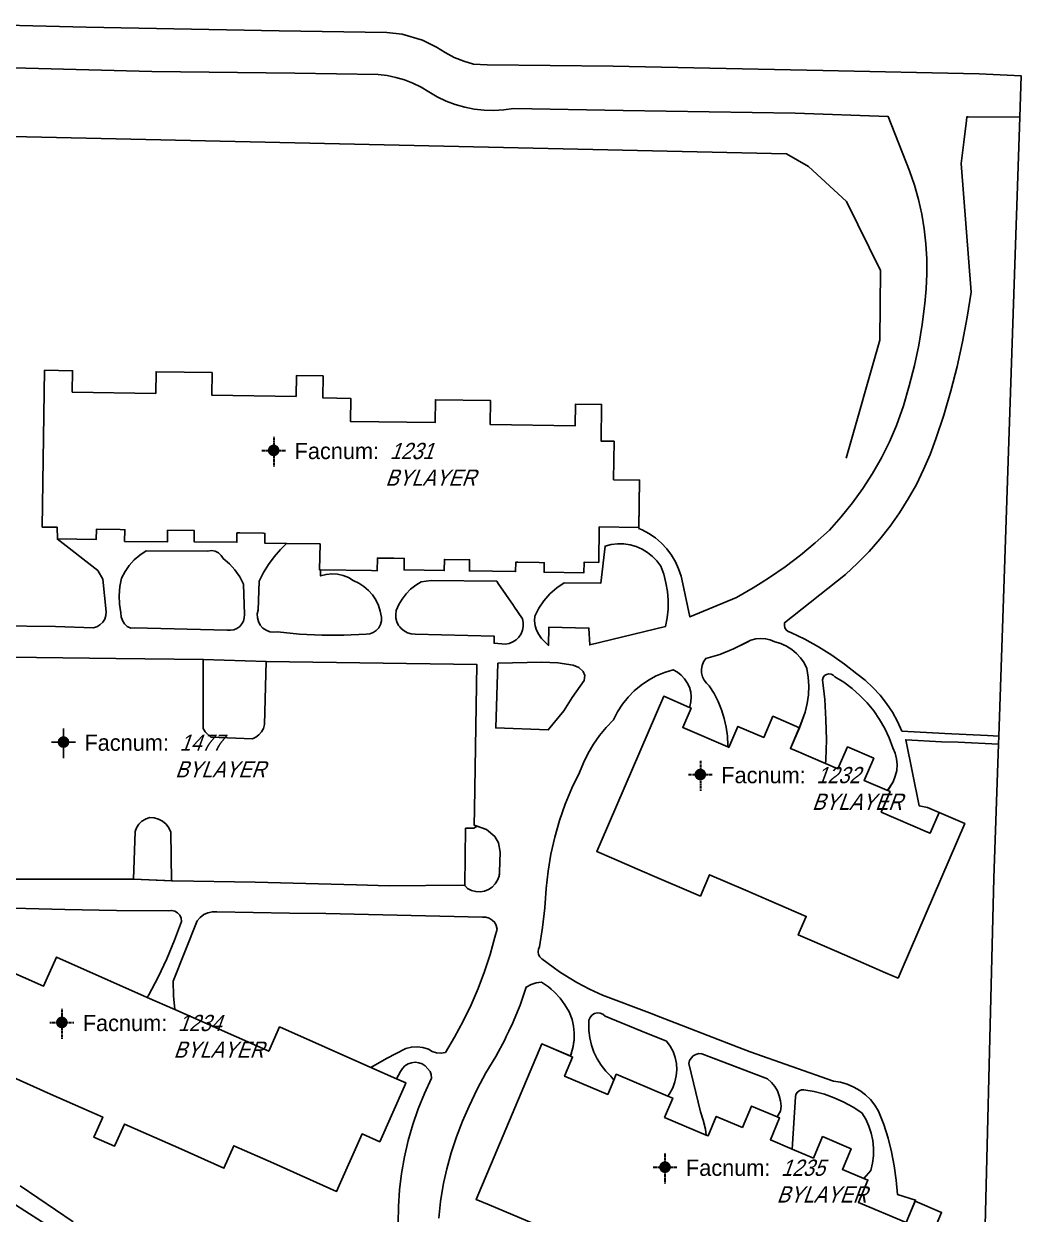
# Model space of a CAD drawing. Header units: inches. Extents: x 1273557 to 1282364, y 239587 to 246310.
# Drawn here: x 1281168.8 to 1281426.6, y 244241.9 to 244549.7 of the extents above; entities that cross this region are included whole.
import ezdxf
from ezdxf.enums import TextEntityAlignment as Align

# ---------------------------------------------------------------- set-up
doc = ezdxf.new("R2010")
doc.units = ezdxf.units.IN
doc.header["$MEASUREMENT"] = 0
doc.linetypes.add('DASHED2', pattern=[0.375, 0.25, -0.125])
doc.layers.add('BLDG-DATA', color=159, linetype='DASHED2', lineweight=30)
for name, color, linetype in [('BLDG-UW', 231, 'Continuous'), ('GRASS', 3, 'Continuous'), ('MISC-FENCE', 140, 'Continuous'), ('PATH', 253, 'Continuous'), ('PATH-ISLAND', 252, 'Continuous'), ('PRKG-DATA', 255, 'Continuous'), ('PRKG-UW', 6, 'Continuous')]:
    doc.layers.add(name, color=color, linetype=linetype)
doc.styles.add('SS_LITE', font='FRABK.TTF', dxfattribs={"height": 16})

# ---------------------------------------------------------------- blocks, each defined once
blk = doc.blocks.new('*U1')
for p, q in [((0, 3.55), (0, -4.2)), ((-3.08, 0), (3.08, 0))]:
    blk.add_line(p, q)
at = {"const_width": 1.5}
blk.add_lwpolyline([(-0.75, 0, 1), (0.75, 0, 1)], format="xyb", close=True, dxfattribs=at)
at = {"layer": 'BLDG-DATA', "color": 1, "style": 'SS_LITE'}
blk.add_text('Facnum:', height=4.2, dxfattribs=at).set_placement((27.26, -2.25), align=Align.RIGHT)
at = {"layer": 'BLDG-DATA', "color": 7, "style": 'SS_LITE', "oblique": 20, "width": 0.9, "flags": 8}
for tag, p in [('FACNUM', (29.98, -2.25)), ('OBJECT', (28.84, -9.16))]:
    blk.add_attdef(tag, p, '', height=4.2, dxfattribs=at)
blk = doc.blocks.new('*U8')
for p, q in [((0, 3.55), (0, -4.2)), ((-3.08, 0), (3.08, 0))]:
    blk.add_line(p, q)
at = {"const_width": 1.5}
blk.add_lwpolyline([(-0.75, 0, 1), (0.75, 0, 1)], format="xyb", close=True, dxfattribs=at)
at = {"layer": 'PRKG-DATA', "color": 1, "style": 'SS_LITE'}
blk.add_text('Facnum:', height=4.2, dxfattribs=at).set_placement((27.26, -2.25), align=Align.RIGHT)
at = {"layer": 'PRKG-DATA', "color": 7, "style": 'SS_LITE', "oblique": 20, "width": 0.9, "flags": 8}
for tag, p in [('FACNUM', (29.98, -2.25)), ('OBJECT', (28.84, -9.16))]:
    blk.add_attdef(tag, p, '', height=4.2, dxfattribs=at)

msp = doc.modelspace()

# ---------------------------------------------------------------- linework, layer by layer
at = {"layer": 'BLDG-UW'}
for points in [[(1281173.55, 244419.59), (1281174.15, 244460.11), (1281181.39, 244460), (1281181.31, 244454.46), (1281202.88, 244454.14), (1281202.96, 244459.72), (1281217.46, 244459.5), (1281217.38, 244453.69), (1281239.16, 244453.37), (1281239.24, 244458.75), (1281239.24, 244458.76), (1281246.16, 244458.65), (1281246.08, 244452.96), (1281253.31, 244452.85), (1281253.22, 244446.9), (1281275.1, 244446.58), (1281275.18, 244452.48), (1281289.45, 244452.27), (1281289.36, 244446.08), (1281311.33, 244445.76), (1281311.42, 244451.37), (1281311.42, 244451.38), (1281318.13, 244451.28), (1281317.99, 244441.83), (1281321.37, 244441.78), (1281321.23, 244431.83), (1281327.97, 244431.73), (1281327.79, 244419.48), (1281317.54, 244419.63), (1281317.4, 244410.44), (1281313.63, 244410.5), (1281313.59, 244407.75), (1281303.29, 244407.9), (1281303.33, 244410.37), (1281302, 244410.39), (1281296.5, 244410.47), (1281295.95, 244410.48), (1281295.91, 244408.07), (1281283.98, 244408.25), (1281284.02, 244411.11), (1281277.5, 244411.21), (1281277.46, 244408.34), (1281267.1, 244408.5), (1281267.14, 244411.48), (1281264.46, 244411.52), (1281260.21, 244411.58), (1281260.16, 244408.3), (1281258.62, 244408.32), (1281245.47, 244408.52), (1281245.25, 244408.52), (1281245.35, 244415.22), (1281236.71, 244415.35), (1281231.08, 244415.43), (1281231.12, 244417.95), (1281230.74, 244417.96), (1281224.6, 244418.05), (1281223.89, 244418.06), (1281223.86, 244415.64), (1281212.79, 244415.8), (1281212.84, 244418.66), (1281205.96, 244418.77), (1281205.92, 244415.73), (1281194.85, 244415.89), (1281194.9, 244418.9), (1281193.73, 244418.92), (1281187.61, 244419.01), (1281187.56, 244419.01), (1281187.52, 244416.38), (1281177.5, 244416.53), (1281177.43, 244419.53), (1281176.57, 244419.54)], [(1281318, 244338.25), (1281334.21, 244375.83), (1281340.9, 244372.95), (1281341.28, 244372.78), (1281339.12, 244367.77), (1281350.75, 244362.75), (1281351.02, 244362.63), (1281353.36, 244368.06), (1281360.05, 244365.18), (1281362.42, 244370.67), (1281369.28, 244367.71), (1281366.97, 244362.36), (1281368.4, 244361.74), (1281376.06, 244358.44), (1281379.25, 244357.07), (1281381.7, 244362.76), (1281388.49, 244359.83), (1281386.01, 244354.09), (1281391.87, 244351.57), (1281392.72, 244351.2), (1281390.42, 244345.87), (1281402.41, 244340.7), (1281403.06, 244340.42), (1281405.38, 244345.81), (1281412.02, 244342.95), (1281395.81, 244305.36), (1281394.79, 244302.98), (1281391.57, 244304.37), (1281380.95, 244308.95), (1281372.54, 244312.58), (1281368.97, 244314.12), (1281370.1, 244316.73), (1281371.05, 244318.93), (1281361.26, 244323.15), (1281355.31, 244325.72), (1281346.05, 244329.71), (1281344.81, 244326.82), (1281343.67, 244324.16), (1281340.12, 244325.69), (1281333.03, 244328.75), (1281327.42, 244331.17), (1281321.32, 244333.8), (1281316.9, 244335.7)]]:
    msp.add_lwpolyline(points, close=True, dxfattribs=at)
for points in [[(1281153.51, 244309.87), (1281173.85, 244300.85), (1281174.57, 244302.46), (1281177.2, 244308.39), (1281200.68, 244297.98), (1281207.81, 244294.82), (1281232.09, 244284.05), (1281234.89, 244290.35), (1281258.48, 244279.88), (1281265.11, 244276.94), (1281267.54, 244275.86), (1281267.19, 244275.06), (1281260.8, 244260.66), (1281256.23, 244262.69), (1281249.64, 244247.83), (1281233.32, 244255.08), (1281223.09, 244259.61), (1281220.52, 244253.82), (1281208.74, 244259.05), (1281194.78, 244265.24), (1281192.32, 244259.69), (1281192.22, 244259.48), (1281186.88, 244261.84), (1281186.95, 244262), (1281189.17, 244267.03), (1281175.71, 244273), (1281165.18, 244277.67)], [(1281308.46, 244236.13), (1281289.07, 244244.33), (1281285.69, 244245.76), (1281302.69, 244285.94), (1281310.04, 244282.83), (1281310.66, 244282.57), (1281308.56, 244277.61), (1281319.74, 244272.88), (1281321.3, 244276.56), (1281321.95, 244278.1), (1281335.3, 244272.46), (1281336.55, 244271.93), (1281334.43, 244266.93), (1281345.2, 244262.37), (1281345.66, 244262.17), (1281347.79, 244267.2), (1281354.53, 244264.35), (1281356.88, 244269.88), (1281363.51, 244267.07), (1281364.16, 244266.8), (1281361.78, 244261.16), (1281367.4, 244258.78), (1281372.91, 244256.45), (1281375.26, 244261.99), (1281382.65, 244258.87), (1281380.39, 244253.51), (1281385.97, 244251.15), (1281386.98, 244250.73), (1281384.54, 244244.98), (1281396.85, 244239.77), (1281399.17, 244245.26), (1281406.03, 244242.36), (1281389.97, 244204.39)]]:
    msp.add_lwpolyline(points, dxfattribs=at)
at = {"layer": 'GRASS'}
for points in [[(1281147.07, 244394.25), (1281176.94, 244393.88), (1281186.68, 244393.55), (1281187.62, 244393.8), (1281188.47, 244394.28), (1281189.18, 244394.95), (1281189.7, 244395.77), (1281190, 244396.7), (1281190.07, 244397.67), (1281189.25, 244406.13), (1281187.93, 244408.32), (1281177.42, 244416.53), (1281177.5, 244416.53), (1281177.43, 244419.53), (1281176.57, 244419.54), (1281173.55, 244419.59), (1281174.15, 244460.11), (1281181.39, 244460), (1281181.31, 244454.46), (1281202.88, 244454.14), (1281202.96, 244459.72), (1281217.46, 244459.5), (1281217.38, 244453.69), (1281239.16, 244453.37), (1281239.24, 244458.75), (1281239.24, 244458.76), (1281246.16, 244458.65), (1281246.08, 244452.96), (1281253.31, 244452.85), (1281253.22, 244446.9), (1281275.1, 244446.58), (1281275.18, 244452.48), (1281289.45, 244452.27), (1281289.36, 244446.08), (1281311.33, 244445.76), (1281311.42, 244451.37), (1281311.42, 244451.38), (1281318.13, 244451.28), (1281317.99, 244441.83), (1281321.37, 244441.78), (1281321.23, 244431.83), (1281327.97, 244431.73), (1281327.79, 244419.21), (1281328.62, 244418.87), (1281330.39, 244417.91), (1281332.06, 244416.76), (1281333.59, 244415.45), (1281334.97, 244413.97), (1281336.18, 244412.35), (1281337.21, 244410.62), (1281338.05, 244408.78), (1281338.68, 244406.86), (1281339.1, 244404.88), (1281340.97, 244396.34), (1281353.04, 244401.38), (1281357.33, 244403.86), (1281359.43, 244405.19), (1281361.52, 244406.52), (1281365.59, 244409.34), (1281369.54, 244412.34), (1281373.36, 244415.49), (1281377.04, 244418.8), (1281380.1, 244422.24), (1281382.98, 244425.84), (1281385.67, 244429.58), (1281388.17, 244433.46), (1281390.46, 244437.47), (1281392.54, 244441.59), (1281394.4, 244445.82), (1281396.15, 244450.92), (1281397.69, 244456.1), (1281399.01, 244461.34), (1281400.12, 244466.64), (1281401, 244471.98), (1281401.67, 244477.35), (1281402.07, 244481.2), (1281402.26, 244485.07), (1281402.23, 244488.95), (1281402, 244492.82), (1281401.56, 244496.67), (1281400.92, 244500.49), (1281400.06, 244504.27), (1281399.01, 244508), (1281397.75, 244511.66), (1281392.25, 244525.7), (1281368.22, 244526.63), (1281323.68, 244527.24), (1281295.34, 244527.81), (1281292.83, 244527.44), (1281290.3, 244527.29), (1281287.77, 244527.35), (1281285.24, 244527.63), (1281282.75, 244528.12), (1281280.31, 244528.81), (1281277.94, 244529.71), (1281275.65, 244530.81), (1281273.46, 244532.09), (1281271.47, 244533.3), (1281269.38, 244534.33), (1281267.21, 244535.17), (1281264.98, 244535.83), (1281262.7, 244536.29), (1281260.39, 244536.55), (1281238.8, 244536.92), (1281201.85, 244537.4), (1281152.9, 244538.67)], [(1281416.66, 244214.85), (1281419.58, 244328.78), (1281420.75, 244363.42), (1281410.3, 244364), (1281405.99, 244364.02), (1281396.77, 244364.58), (1281400.25, 244347.5), (1281402.39, 244347.05), (1281405.38, 244345.81), (1281412.02, 244342.95), (1281395.81, 244305.36), (1281394.79, 244302.98), (1281391.57, 244304.37), (1281380.95, 244308.95), (1281372.54, 244312.58), (1281368.97, 244314.12), (1281370.1, 244316.73), (1281371.05, 244318.93), (1281361.26, 244323.15), (1281355.31, 244325.72), (1281346.05, 244329.71), (1281344.81, 244326.82), (1281343.67, 244324.16), (1281340.12, 244325.69), (1281333.03, 244328.75), (1281327.42, 244331.17), (1281321.32, 244333.8), (1281316.9, 244335.7), (1281318, 244338.25), (1281334.21, 244375.83), (1281340.9, 244372.95), (1281340.98, 244373.16), (1281341.24, 244374.4), (1281341.31, 244375.67), (1281341.17, 244376.93), (1281340.83, 244378.15), (1281340.3, 244379.31), (1281339.59, 244380.36), (1281338.73, 244381.29), (1281337.72, 244382.06), (1281336.61, 244382.67), (1281334.41, 244381.99), (1281332.28, 244381.1), (1281330.26, 244380), (1281328.36, 244378.7), (1281326.59, 244377.22), (1281324.98, 244375.57), (1281323.54, 244373.76), (1281322.29, 244371.82), (1281321.24, 244369.77), (1281319.35, 244367.79), (1281317.62, 244365.67), (1281316.05, 244363.43), (1281314.66, 244361.09), (1281313.45, 244358.65), (1281312.43, 244356.14), (1281310.47, 244352.11), (1281308.75, 244347.97), (1281307.26, 244343.74), (1281306.03, 244339.43), (1281305.04, 244335.05), (1281304.31, 244330.63), (1281303.83, 244326.17), (1281303.45, 244321.1), (1281302.86, 244316.06), (1281302.05, 244311.04), (1281301.8, 244310.42), (1281301.73, 244309.73), (1281301.87, 244309.05), (1281302.21, 244308.45), (1281302.71, 244307.98), (1281305.62, 244305.76), (1281307.29, 244304.62), (1281308.64, 244303.7), (1281311.78, 244301.82), (1281315.02, 244300.11), (1281318.34, 244298.58), (1281331.24, 244293.69), (1281331.85, 244293.46), (1281353.59, 244285.05), (1281356.59, 244283.89), (1281378.11, 244276.33), (1281379.9, 244276.03), (1281381.64, 244275.52), (1281383.31, 244274.8), (1281384.88, 244273.89), (1281386.33, 244272.8), (1281387.63, 244271.54), (1281388.78, 244270.13), (1281389.75, 244268.6), (1281391.06, 244265.14), (1281392.18, 244261.62), (1281393.1, 244258.03), (1281393.8, 244254.4), (1281394.31, 244250.73), (1281394.6, 244247.04), (1281399.3, 244245.56), (1281399.17, 244245.26), (1281406.03, 244242.36), (1281389.97, 244204.39)], [(1281153.51, 244309.87), (1281173.85, 244300.85), (1281174.57, 244302.46), (1281177.2, 244308.39), (1281200.68, 244297.98), (1281201.09, 244298.65), (1281203.54, 244303.24), (1281205.77, 244307.94), (1281207.76, 244312.74), (1281209.51, 244317.64), (1281209.44, 244318.48), (1281209.1, 244319.25), (1281208.54, 244319.88), (1281207.81, 244320.3), (1281206.99, 244320.46), (1281206.15, 244320.36), (1281192.77, 244320.48), (1281179.38, 244320.71), (1281165.98, 244321.05)], [(1281308.46, 244236.13), (1281289.07, 244244.33), (1281285.69, 244245.76), (1281302.69, 244285.94), (1281310.13, 244282.79), (1281310.34, 244283.6), (1281310.78, 244285.3), (1281311.02, 244287.04), (1281311.02, 244287.18), (1281311.06, 244288.8), (1281310.9, 244290.55), (1281310.54, 244292.27), (1281309.72, 244294.22), (1281308.67, 244296.07), (1281307.43, 244297.79), (1281305.99, 244299.35), (1281305.09, 244300.12), (1281304.38, 244300.73), (1281302.63, 244301.91), (1281301.25, 244301.72), (1281299.92, 244301.29), (1281298.67, 244300.65), (1281297.07, 244295.99), (1281295.56, 244292.27), (1281295.22, 244291.43), (1281294.17, 244289.21), (1281293.51, 244287.84), (1281293.11, 244286.99), (1281290.76, 244282.66), (1281288.18, 244278.47), (1281285.96, 244274.23), (1281283.95, 244269.9), (1281282.18, 244265.95), (1281280.63, 244261.93), (1281279.28, 244257.83), (1281278.14, 244253.66), (1281277.4, 244250.28), (1281277.22, 244249.44), (1281276.52, 244245.18), (1281276.03, 244240.89)], [(1281265.54, 244239.6), (1281265.62, 244243.91), (1281265.92, 244248.21), (1281266.45, 244252.49), (1281267.19, 244256.74), (1281268.16, 244260.94), (1281269.34, 244265.08), (1281270.73, 244269.16), (1281272.33, 244273.17), (1281274.13, 244277.08), (1281274.11, 244278.03), (1281273.85, 244278.78), (1281272.55, 244280.25), (1281271.76, 244280.77), (1281270.87, 244281.09), (1281269.93, 244281.2), (1281268.99, 244281.09), (1281268.1, 244280.78), (1281267.31, 244280.27), (1281266.66, 244279.59), (1281266.18, 244278.78), (1281265.11, 244276.94), (1281267.54, 244275.86), (1281267.19, 244275.06), (1281260.8, 244260.66), (1281256.23, 244262.69), (1281249.64, 244247.83), (1281233.32, 244255.08), (1281223.09, 244259.61), (1281220.52, 244253.82), (1281208.74, 244259.05), (1281194.78, 244265.24), (1281192.32, 244259.69), (1281192.22, 244259.48), (1281186.88, 244261.84), (1281186.95, 244262), (1281189.17, 244267.03), (1281175.71, 244273), (1281165.18, 244277.67)], [(1281189.46, 244229.67), (1281159.83, 244248.7), (1281153.58, 244252.72), (1281147.22, 244256.56), (1281140.75, 244260.22), (1281137.34, 244261.44), (1281133.88, 244262.46), (1281130.35, 244263.27), (1281126.79, 244263.89), (1281126.03, 244264.16), (1281125.22, 244264.22), (1281124.43, 244264.05), (1281123.72, 244263.68), (1281123.13, 244263.13), (1281122.71, 244262.45), (1281122.5, 244261.67), (1281122.7, 244255.09), (1281125.99, 244255.15), (1281126.04, 244247.49), (1281156.6, 244247.03), (1281156.52, 244238.81)], [(1281167.83, 244249.3), (1281181.52, 244239.99)]]:
    msp.add_lwpolyline(points, dxfattribs=at)
for points in [[(1281426.25, 244525.52), (1281412.9, 244525.62), (1281412.53, 244525.62), (1281412.44, 244524.71), (1281411.8, 244519.12), (1281411.09, 244513.55), (1281413.65, 244480.3), (1281412.65, 244473.85), (1281411.45, 244467.45), (1281410.03, 244461.09), (1281408.4, 244454.78), (1281406.57, 244448.54), (1281404.53, 244442.37), (1281403.06, 244438.36), (1281401.39, 244434.43), (1281399.51, 244430.6), (1281397.43, 244426.88), (1281395.17, 244423.27), (1281392.71, 244419.79), (1281390.08, 244416.44), (1281387.28, 244413.25), (1281384.32, 244410.21), (1281381.2, 244407.33), (1281365.46, 244394.82), (1281365.39, 244394.17), (1281365.54, 244393.53), (1281365.89, 244392.98), (1281366.38, 244392.58), (1281367.02, 244392.36), (1281370.65, 244390.57), (1281374.19, 244388.59), (1281377.62, 244386.45), (1281380.94, 244384.13), (1281384.13, 244381.66), (1281386.27, 244379.98), (1281388.28, 244378.14), (1281390.13, 244376.13), (1281391.82, 244373.99), (1281393.33, 244371.72), (1281394.66, 244369.33), (1281395.79, 244366.84), (1281406.91, 244366.21), (1281417.91, 244365.71), (1281420.83, 244365.54)], [(1281224.58, 244406.73), (1281223.37, 244408.49), (1281221.95, 244410.08), (1281220.33, 244411.47), (1281219.82, 244412.27), (1281219.1, 244412.91), (1281218.24, 244413.32), (1281217.29, 244413.48), (1281216.34, 244413.37), (1281200.38, 244413.4), (1281198.78, 244412.35), (1281197.33, 244411.1), (1281196.05, 244409.68), (1281194.95, 244408.1), (1281194.07, 244406.4), (1281193.6, 244404.18), (1281193.42, 244401.92), (1281193.52, 244399.65), (1281193.9, 244397.41), (1281193.97, 244396.41), (1281194.28, 244395.45), (1281194.81, 244394.6), (1281195.54, 244393.9), (1281196.42, 244393.4), (1281197.31, 244393.5), (1281221.35, 244392.95), (1281222.22, 244392.9), (1281223.08, 244393.04), (1281223.88, 244393.37), (1281224.58, 244393.88), (1281225.15, 244394.53), (1281225.55, 244395.29), (1281225.77, 244396.12), (1281225.79, 244396.98), (1281225.55, 244404.83)], [(1281255.35, 244405.11), (1281253.94, 244405.78), (1281252.69, 244406.53), (1281251.33, 244407.08), (1281249.89, 244407.4), (1281248.4, 244407.48), (1281246.93, 244407.33), (1281245.5, 244406.95), (1281245.47, 244408.52), (1281245.25, 244408.52), (1281245.35, 244415.22), (1281236.71, 244415.35), (1281235.1, 244413.78), (1281233.48, 244411.91), (1281232.02, 244409.91), (1281230.73, 244407.8), (1281229.62, 244405.58), (1281229.37, 244398.12), (1281229.14, 244397.13), (1281229.15, 244396.11), (1281229.41, 244395.13), (1281229.89, 244394.23), (1281230.57, 244393.47), (1281231.41, 244392.89), (1281232.36, 244392.53), (1281233.37, 244392.4), (1281234.38, 244392.51), (1281240.09, 244391.92), (1281245.81, 244391.62), (1281251.54, 244391.6), (1281257.27, 244391.87), (1281258.21, 244391.98), (1281259.1, 244392.31), (1281259.89, 244392.85), (1281260.52, 244393.56), (1281260.97, 244394.4), (1281261.21, 244395.33), (1281261.22, 244396.29), (1281260.93, 244397.83), (1281260.44, 244399.32), (1281259.76, 244400.74), (1281258.89, 244402.04), (1281257.85, 244403.22), (1281256.67, 244404.25)], [(1281335.32, 244398.39), (1281335.34, 244400.66), (1281335.16, 244402.93), (1281334.78, 244405.17), (1281334.2, 244407.37), (1281333.43, 244409.51), (1281332.45, 244410.83), (1281331.31, 244412), (1281330.02, 244413.02), (1281328.62, 244413.87), (1281327.11, 244414.52), (1281325.54, 244414.97), (1281323.91, 244415.22), (1281322.27, 244415.25), (1281320.64, 244415.06), (1281319.05, 244414.67), (1281317.97, 244405.09), (1281308.47, 244405.15), (1281306.55, 244403.83), (1281304.8, 244402.28), (1281303.25, 244400.54), (1281301.93, 244398.62), (1281300.84, 244396.55), (1281300.8, 244395.31), (1281300.97, 244394.08), (1281301.34, 244392.9), (1281301.89, 244391.79), (1281302.62, 244390.79), (1281304.44, 244389), (1281304.52, 244393.72), (1281314.87, 244393.46), (1281315.08, 244389.12), (1281334.68, 244393.89), (1281335.1, 244396.12)], [(1281295.44, 244399.12), (1281295.33, 244399.28), (1281291.44, 244404.99), (1281291.02, 244405.61), (1281274.06, 244405.8), (1281271.52, 244405.38), (1281270.09, 244404.52), (1281268.77, 244403.49), (1281267.59, 244402.3), (1281266.57, 244400.97), (1281265.73, 244399.53), (1281265.07, 244398), (1281264.91, 244397.01), (1281264.96, 244396.01), (1281265.22, 244395.04), (1281265.67, 244394.14), (1281265.98, 244393.75), (1281266.29, 244393.36), (1281267.07, 244392.71), (1281267.95, 244392.24), (1281268.92, 244391.96), (1281269.92, 244391.89), (1281290.41, 244391.33), (1281290.35, 244389.56), (1281293.26, 244389.33), (1281294.26, 244389.51), (1281295.2, 244389.88), (1281296.04, 244390.43), (1281296.76, 244391.14), (1281297.33, 244391.98), (1281297.71, 244392.91), (1281297.89, 244393.9), (1281297.88, 244394.91), (1281297.66, 244395.89)], [(1281371.19, 244383.03), (1281370.48, 244384.45), (1281369.58, 244385.76), (1281368.51, 244386.93), (1281367.28, 244387.95), (1281365.93, 244388.79), (1281364.47, 244389.44), (1281362.93, 244389.89), (1281361.76, 244390.41), (1281360.52, 244390.72), (1281359.24, 244390.81), (1281357.97, 244390.68), (1281356.74, 244390.33), (1281355.59, 244389.76), (1281352.2, 244388.07), (1281348.68, 244386.67), (1281345.06, 244385.56), (1281344.51, 244384.74), (1281344.14, 244383.83), (1281343.96, 244382.85), (1281343.99, 244381.86), (1281344.22, 244380.9), (1281344.64, 244380), (1281345.24, 244379.2), (1281345.97, 244378.56), (1281347.21, 244376.58), (1281348.27, 244374.5), (1281349.16, 244372.34), (1281349.85, 244370.11), (1281350.35, 244367.83), (1281350.66, 244365.52), (1281350.76, 244363.18), (1281350.75, 244362.75), (1281351.02, 244362.63), (1281353.36, 244368.06), (1281360.05, 244365.18), (1281362.42, 244370.67), (1281369.28, 244367.71), (1281369.97, 244369.55), (1281370.73, 244371.71), (1281371.28, 244373.93), (1281371.6, 244376.2), (1281371.69, 244378.49), (1281371.55, 244380.77)], [(1281231.46, 244384.85), (1281215.18, 244385.37), (1281215.14, 244367.52), (1281215.64, 244366.62), (1281217.12, 244365.3), (1281227.88, 244364.81), (1281228.78, 244365.26), (1281229.57, 244365.88), (1281230.23, 244366.65), (1281230.73, 244367.54), (1281231.04, 244368.51)], [(1281313.67, 244379.87), (1281313.84, 244381.22), (1281313.4, 244382.26), (1281312.25, 244383.26), (1281310.81, 244383.87), (1281306.83, 244384.47), (1281302.71, 244384.61), (1281291.36, 244384.38), (1281290.8, 244367.67), (1281304.35, 244367.14), (1281308.39, 244372.1), (1281310.55, 244375.48)], [(1281388.48, 244372.05), (1281386.78, 244374.13), (1281384.92, 244376.07), (1281382.9, 244377.85), (1281380.74, 244379.46), (1281378.46, 244380.89), (1281378.03, 244381.32), (1281377.49, 244381.58), (1281376.89, 244381.64), (1281376.31, 244381.5), (1281375.8, 244381.17), (1281375.44, 244380.69), (1281375.26, 244380.11), (1281375.81, 244374.96), (1281376.13, 244369.79), (1281376.24, 244364.61), (1281376.13, 244359.43), (1281376.06, 244358.44), (1281379.25, 244357.07), (1281381.7, 244362.76), (1281388.49, 244359.83), (1281386.01, 244354.09), (1281391.87, 244351.57), (1281392.69, 244352.44), (1281393.49, 244353.74), (1281394.07, 244355.15), (1281394.42, 244356.63), (1281394.53, 244358.15), (1281394.39, 244359.67), (1281394.02, 244361.14), (1281393.41, 244362.54), (1281392.47, 244365.06), (1281391.34, 244367.5), (1281390, 244369.83)], [(1281206.79, 244340.71), (1281206.3, 244341.8), (1281205.58, 244342.76), (1281204.67, 244343.53), (1281203.61, 244344.09), (1281202.46, 244344.41), (1281201.26, 244344.47), (1281200.25, 244344.09), (1281199.33, 244343.52), (1281198.55, 244342.76), (1281197.95, 244341.86), (1281197.54, 244340.86), (1281197.12, 244328.57), (1281207, 244328.12)], [(1281291.88, 244335.56), (1281291.45, 244337.94), (1281290.58, 244339.57), (1281288.37, 244341.41), (1281286, 244342.21), (1281285.14, 244341.72), (1281282.98, 244341.7), (1281282.76, 244326.88), (1281283.5, 244326.12), (1281284.51, 244325.62), (1281285.61, 244325.33), (1281286.74, 244325.28), (1281287.86, 244325.47), (1281288.91, 244325.88), (1281289.85, 244326.5), (1281290.64, 244327.31), (1281291.25, 244328.26), (1281291.63, 244329.31), (1281291.71, 244329.87), (1281291.79, 244330.42)], [(1281287.86, 244304.66), (1281289.31, 244309.08), (1281290.55, 244313.57), (1281291.12, 244315.66), (1281290.92, 244316.54), (1281290.5, 244317.34), (1281289.88, 244317.99), (1281289.12, 244318.47), (1281288.25, 244318.72), (1281287.35, 244318.74), (1281246.84, 244319.67), (1281237.45, 244319.77), (1281218.7, 244320.11), (1281217.52, 244320.11), (1281216.36, 244319.86), (1281215.28, 244319.37), (1281214.33, 244318.66), (1281213.56, 244317.76), (1281207.39, 244302.2), (1281207.51, 244298.36), (1281207.81, 244294.82), (1281232.09, 244284.05), (1281234.89, 244290.35), (1281258.48, 244279.88), (1281262.58, 244282.19), (1281267.5, 244284.76), (1281268.96, 244285.13), (1281270.46, 244285.22), (1281271.96, 244285.03), (1281273.39, 244284.56), (1281274.37, 244283.96), (1281275.47, 244283.62), (1281276.62, 244283.54), (1281277.75, 244283.74), (1281280.15, 244287.73), (1281282.36, 244291.83), (1281284.39, 244296.02), (1281286.22, 244300.3)], [(1281336.62, 244283.96), (1281335.86, 244285.37), (1281334.91, 244286.65), (1281328.25, 244289.37), (1281319.05, 244293.13), (1281318.47, 244293.61), (1281317.77, 244293.9), (1281317.02, 244293.96), (1281316.29, 244293.78), (1281315.65, 244293.39), (1281315.16, 244292.81), (1281314.87, 244292.12), (1281314.81, 244291.37), (1281314.83, 244289.43), (1281315.06, 244287.52), (1281315.49, 244285.63), (1281316.14, 244283.82), (1281316.98, 244282.08), (1281318.01, 244280.45), (1281319.21, 244278.94), (1281320.51, 244277.61), (1281321.3, 244276.56), (1281321.95, 244278.1), (1281335.3, 244272.46), (1281335.74, 244273.24), (1281336.53, 244274.64), (1281337.11, 244276.13), (1281337.46, 244277.7), (1281337.59, 244279.29), (1281337.49, 244280.89), (1281337.17, 244282.46)], [(1281344.04, 244283.43), (1281343.26, 244283.44), (1281342.5, 244283.25), (1281341.82, 244282.86), (1281341.26, 244282.31), (1281340.87, 244281.65), (1281340.67, 244280.88), (1281343.67, 244268.38), (1281344.44, 244266.2), (1281344.98, 244263.95), (1281345.2, 244262.37), (1281345.66, 244262.17), (1281347.79, 244267.2), (1281354.53, 244264.35), (1281356.88, 244269.88), (1281363.51, 244267.07), (1281364.43, 244268.56), (1281364.52, 244269.9), (1281364.4, 244271.25), (1281364.08, 244272.56), (1281363.58, 244273.81), (1281362.89, 244274.97), (1281362.04, 244276.01), (1281361.04, 244276.91)], [(1281385.43, 244268.11), (1281383.16, 244269.62), (1281380.78, 244270.93), (1281378.3, 244272.04), (1281375.74, 244272.93), (1281373.11, 244273.61), (1281370.44, 244274.06), (1281369.8, 244274.04), (1281369.2, 244273.81), (1281368.71, 244273.4), (1281368.38, 244272.88), (1281368.23, 244272.24), (1281367.4, 244258.78), (1281372.91, 244256.45), (1281375.26, 244261.99), (1281382.65, 244258.87), (1281380.39, 244253.51), (1281385.97, 244251.15), (1281386.98, 244250.73), (1281385.97, 244251.15), (1281387.72, 244253.23), (1281388.18, 244255.13), (1281388.43, 244257.06), (1281388.46, 244259.01), (1281388.27, 244260.95), (1281387.86, 244262.85), (1281387.25, 244264.69), (1281386.44, 244266.46)]]:
    msp.add_lwpolyline(points, close=True, dxfattribs=at)
at = {"layer": 'MISC-FENCE'}
for p, q in [((1280914.14, 244526.23), (1281365.97, 244516.09)), ((1281365.97, 244516.09), (1281371.66, 244512.78)), ((1281371.66, 244512.78), (1281381.46, 244503.71)), ((1281381.46, 244503.71), (1281390.21, 244485.93)), ((1281390.21, 244485.93), (1281390.07, 244467.88)), ((1281390.21, 244485.93), (1281390.07, 244467.88)), ((1281390.07, 244467.88), (1281381.35, 244437.41))]:
    msp.add_line(p, q, dxfattribs=at)
at = {"layer": 'PATH'}
for points in [[(1281276.03, 244240.89), (1281276.52, 244245.18), (1281277.22, 244249.44), (1281277.4, 244250.28), (1281278.14, 244253.66), (1281279.28, 244257.83), (1281280.63, 244261.93), (1281282.18, 244265.95), (1281283.95, 244269.9), (1281285.96, 244274.23), (1281288.18, 244278.47), (1281290.76, 244282.66), (1281293.11, 244286.99), (1281293.51, 244287.84), (1281294.17, 244289.21), (1281295.22, 244291.43), (1281295.56, 244292.27), (1281297.07, 244295.99), (1281298.67, 244300.65), (1281299.92, 244301.29), (1281301.26, 244301.72), (1281302.63, 244301.91), (1281304.38, 244300.73), (1281305.09, 244300.12), (1281305.99, 244299.35), (1281307.43, 244297.79), (1281308.67, 244296.07), (1281309.72, 244294.22), (1281310.54, 244292.27), (1281310.9, 244290.55), (1281311.06, 244288.8), (1281311.02, 244287.04), (1281310.9, 244286.17), (1281310.78, 244285.3), (1281310.13, 244282.79), (1281310.66, 244282.57), (1281308.56, 244277.61), (1281319.74, 244272.88), (1281321.3, 244276.56), (1281320.51, 244277.61), (1281319.21, 244278.94), (1281318.01, 244280.45), (1281316.98, 244282.08), (1281316.14, 244283.82), (1281315.49, 244285.63), (1281315.06, 244287.52), (1281314.83, 244289.43), (1281314.81, 244291.37), (1281314.87, 244292.12), (1281315.16, 244292.81), (1281315.65, 244293.39), (1281316.29, 244293.78), (1281317.02, 244293.96), (1281317.77, 244293.9), (1281318.47, 244293.61), (1281319.05, 244293.13), (1281328.25, 244289.37), (1281334.91, 244286.65), (1281335.86, 244285.37), (1281336.62, 244283.96), (1281337.17, 244282.46), (1281337.49, 244280.89), (1281337.59, 244279.29), (1281337.46, 244277.7), (1281337.11, 244276.13), (1281336.53, 244274.64), (1281335.74, 244273.24), (1281335.3, 244272.46), (1281336.55, 244271.93), (1281334.43, 244266.93), (1281345.2, 244262.37), (1281344.98, 244263.95), (1281344.44, 244266.2), (1281343.67, 244268.38), (1281340.67, 244280.88), (1281340.87, 244281.65), (1281341.26, 244282.31), (1281341.82, 244282.86), (1281342.5, 244283.25), (1281343.26, 244283.44), (1281344.04, 244283.43), (1281351.55, 244280.55), (1281361.04, 244276.91), (1281362.04, 244276.01), (1281362.89, 244274.97), (1281363.58, 244273.81), (1281364.08, 244272.56), (1281364.4, 244271.25), (1281364.52, 244269.9), (1281364.43, 244268.56), (1281363.51, 244267.07), (1281364.16, 244266.8), (1281361.78, 244261.16), (1281367.4, 244258.78), (1281368.23, 244272.24), (1281368.38, 244272.88), (1281368.71, 244273.4), (1281369.2, 244273.81), (1281369.8, 244274.04), (1281370.44, 244274.06), (1281373.11, 244273.61), (1281375.74, 244272.93), (1281378.3, 244272.04), (1281380.78, 244270.93), (1281383.16, 244269.62), (1281385.43, 244268.11), (1281386.44, 244266.46), (1281387.25, 244264.69), (1281387.86, 244262.85), (1281388.27, 244260.95), (1281388.46, 244259.01), (1281388.43, 244257.06), (1281388.18, 244255.13), (1281387.72, 244253.23), (1281385.97, 244251.15), (1281386.98, 244250.73), (1281384.54, 244244.98), (1281396.85, 244239.77), (1281399.3, 244245.56), (1281394.6, 244247.04), (1281394.31, 244250.73), (1281393.8, 244254.4), (1281393.1, 244258.03), (1281392.18, 244261.62), (1281391.06, 244265.14), (1281389.75, 244268.6), (1281388.78, 244270.13), (1281387.63, 244271.54), (1281386.33, 244272.8), (1281384.88, 244273.89), (1281383.31, 244274.8), (1281381.64, 244275.52), (1281379.9, 244276.03), (1281378.11, 244276.33), (1281356.59, 244283.89), (1281353.59, 244285.05), (1281331.85, 244293.46), (1281331.24, 244293.69), (1281318.34, 244298.58), (1281315.02, 244300.11), (1281311.78, 244301.82), (1281308.64, 244303.7), (1281307.29, 244304.62), (1281305.62, 244305.76), (1281302.71, 244307.98), (1281302.21, 244308.45), (1281301.87, 244309.05), (1281301.73, 244309.73), (1281301.8, 244310.42), (1281302.05, 244311.04), (1281302.86, 244316.06), (1281303.45, 244321.1), (1281303.83, 244326.17), (1281304.31, 244330.63), (1281305.04, 244335.05), (1281306.03, 244339.43), (1281307.26, 244343.74), (1281308.75, 244347.97), (1281310.47, 244352.11), (1281312.43, 244356.14), (1281313.45, 244358.65), (1281314.66, 244361.09), (1281316.05, 244363.43), (1281317.62, 244365.67), (1281319.35, 244367.79), (1281321.24, 244369.77), (1281322.29, 244371.82), (1281323.54, 244373.76), (1281324.98, 244375.57), (1281326.59, 244377.22), (1281328.36, 244378.7), (1281330.26, 244380), (1281332.28, 244381.1), (1281334.41, 244381.99), (1281336.61, 244382.67), (1281337.72, 244382.06), (1281338.73, 244381.29), (1281339.59, 244380.36), (1281340.3, 244379.31), (1281340.83, 244378.15), (1281341.17, 244376.93), (1281341.31, 244375.67), (1281341.24, 244374.4), (1281340.98, 244373.16), (1281340.93, 244372.94), (1281341.28, 244372.78), (1281339.12, 244367.77), (1281350.75, 244362.75), (1281350.76, 244363.18), (1281350.66, 244365.52), (1281350.35, 244367.83), (1281349.85, 244370.11), (1281349.16, 244372.34), (1281348.27, 244374.5), (1281347.21, 244376.58), (1281345.97, 244378.56), (1281345.24, 244379.2), (1281344.64, 244380), (1281344.22, 244380.9), (1281343.99, 244381.86), (1281343.96, 244382.85), (1281344.14, 244383.83), (1281344.51, 244384.74), (1281345.06, 244385.56), (1281348.68, 244386.67), (1281352.2, 244388.07), (1281356.74, 244390.33), (1281357.97, 244390.68), (1281359.24, 244390.81), (1281360.52, 244390.72), (1281361.76, 244390.41), (1281362.93, 244389.89), (1281364.47, 244389.44), (1281365.2, 244389.12), (1281365.93, 244388.79), (1281367.28, 244387.95), (1281368.51, 244386.93), (1281369.58, 244385.76), (1281370.48, 244384.45), (1281371.19, 244383.03), (1281371.55, 244380.77), (1281371.69, 244378.49), (1281371.6, 244376.2), (1281371.28, 244373.93), (1281370.73, 244371.71), (1281369.51, 244368.24), (1281366.97, 244362.36), (1281368.4, 244361.74), (1281376.06, 244358.44), (1281376.13, 244359.43), (1281376.24, 244364.61), (1281376.13, 244369.79), (1281375.81, 244374.96), (1281375.26, 244380.11), (1281375.44, 244380.69), (1281375.8, 244381.17), (1281376.31, 244381.5), (1281376.89, 244381.64), (1281377.49, 244381.58), (1281378.03, 244381.32), (1281378.46, 244380.89), (1281380.74, 244379.46), (1281382.9, 244377.85), (1281384.92, 244376.07), (1281386.78, 244374.13), (1281388.48, 244372.05), (1281390, 244369.83), (1281391.34, 244367.5), (1281392.47, 244365.06), (1281393.41, 244362.54), (1281394.02, 244361.14), (1281394.39, 244359.67), (1281394.53, 244358.15), (1281394.42, 244356.63), (1281394.07, 244355.15), (1281393.49, 244353.74), (1281392.1, 244351.47), (1281392.72, 244351.2), (1281390.42, 244345.87), (1281402.41, 244340.7), (1281403.06, 244340.42), (1281405.38, 244345.81), (1281402.39, 244347.05), (1281400.25, 244347.5), (1281396.77, 244364.58), (1281405.99, 244364.02), (1281410.3, 244364), (1281420.75, 244363.42), (1281420.83, 244365.54), (1281417.91, 244365.71), (1281406.91, 244366.21), (1281395.79, 244366.84), (1281394.66, 244369.33), (1281393.33, 244371.72), (1281391.82, 244373.99), (1281390.13, 244376.13), (1281388.28, 244378.14), (1281386.27, 244379.98), (1281384.13, 244381.66), (1281380.94, 244384.13), (1281377.62, 244386.45), (1281374.19, 244388.59), (1281370.65, 244390.57), (1281367.02, 244392.36), (1281366.38, 244392.58), (1281365.89, 244392.98), (1281365.54, 244393.53), (1281365.39, 244394.17), (1281365.46, 244394.82), (1281381.2, 244407.33), (1281384.32, 244410.21), (1281387.28, 244413.25), (1281390.08, 244416.44), (1281392.71, 244419.79), (1281395.17, 244423.27), (1281397.43, 244426.88), (1281399.51, 244430.6), (1281401.39, 244434.43), (1281403.06, 244438.36), (1281404.53, 244442.37), (1281406.57, 244448.54), (1281408.4, 244454.78), (1281410.03, 244461.09), (1281411.45, 244467.45), (1281412.65, 244473.85), (1281413.65, 244480.3), (1281411.09, 244513.55), (1281411.8, 244519.12), (1281412.44, 244524.71), (1281412.53, 244525.62), (1281426.25, 244525.52), (1281426.61, 244536.22), (1281415.72, 244536.73), (1281375.31, 244537.58), (1281321.1, 244538.77), (1281288.57, 244539.1), (1281285.05, 244539.24), (1281282.51, 244540.01), (1281280.06, 244541.01), (1281277.71, 244542.24), (1281275.49, 244543.68), (1281271.84, 244545.47), (1281266.6, 244547), (1281262.64, 244547.45), (1281234.82, 244547.87), (1281184.91, 244548.79), (1281150.46, 244549.69)], [(1281158.23, 244386.04), (1281192.57, 244385.64), (1281215.18, 244385.37), (1281231.46, 244384.85), (1281285.9, 244384.01), (1281285.28, 244346.57), (1281285.21, 244342.47), (1281288.37, 244341.41), (1281290.58, 244339.57), (1281291.45, 244337.94), (1281291.88, 244335.56), (1281291.79, 244330.42), (1281291.63, 244329.31), (1281291.25, 244328.26), (1281290.64, 244327.31), (1281289.85, 244326.5), (1281288.91, 244325.88), (1281287.86, 244325.47), (1281286.74, 244325.28), (1281285.61, 244325.33), (1281284.51, 244325.62), (1281283.48, 244326.13), (1281282.76, 244326.88), (1281282.13, 244326.99), (1281263.24, 244326.81), (1281254.81, 244327.05), (1281228.6, 244327.78), (1281207.34, 244328.1), (1281197.12, 244328.57), (1281166.57, 244328.59)]]:
    msp.add_lwpolyline(points, dxfattribs=at)
at = {"layer": 'PATH-ISLAND'}
for points in [[(1281147.07, 244394.25), (1281176.94, 244393.88), (1281186.68, 244393.55), (1281187.62, 244393.8), (1281188.47, 244394.28), (1281189.18, 244394.95), (1281189.7, 244395.77), (1281190, 244396.7), (1281190.07, 244397.67), (1281189.25, 244406.13), (1281187.93, 244408.32), (1281177.42, 244416.53), (1281177.5, 244416.53), (1281187.52, 244416.38), (1281187.56, 244419.01), (1281193.73, 244418.92), (1281194.9, 244418.9), (1281194.85, 244415.89), (1281205.92, 244415.73), (1281205.96, 244418.77), (1281212.84, 244418.66), (1281212.79, 244415.8), (1281223.86, 244415.64), (1281223.89, 244418.06), (1281224.6, 244418.05), (1281230.74, 244417.96), (1281231.12, 244417.95), (1281231.08, 244415.43), (1281236.71, 244415.35), (1281235.1, 244413.78), (1281233.48, 244411.91), (1281232.02, 244409.91), (1281230.73, 244407.8), (1281229.62, 244405.58), (1281229.37, 244398.12), (1281229.14, 244397.13), (1281229.15, 244396.11), (1281229.41, 244395.13), (1281229.89, 244394.23), (1281230.57, 244393.47), (1281231.41, 244392.89), (1281232.36, 244392.53), (1281233.37, 244392.4), (1281234.38, 244392.51), (1281240.09, 244391.92), (1281245.81, 244391.62), (1281251.54, 244391.6), (1281257.27, 244391.87), (1281258.21, 244391.98), (1281259.1, 244392.31), (1281259.89, 244392.85), (1281260.52, 244393.56), (1281260.97, 244394.4), (1281261.21, 244395.33), (1281261.22, 244396.29), (1281260.93, 244397.83), (1281260.44, 244399.32), (1281259.76, 244400.74), (1281258.89, 244402.04), (1281257.85, 244403.22), (1281256.67, 244404.25), (1281255.35, 244405.11), (1281253.94, 244405.78), (1281252.69, 244406.53), (1281251.33, 244407.08), (1281249.89, 244407.4), (1281248.4, 244407.48), (1281246.93, 244407.33), (1281245.5, 244406.95), (1281245.47, 244408.52), (1281245.47, 244408.52), (1281258.62, 244408.32), (1281260.16, 244408.3), (1281260.21, 244411.58), (1281264.46, 244411.52), (1281267.14, 244411.48), (1281267.1, 244408.5), (1281277.46, 244408.34), (1281277.5, 244411.21), (1281284.02, 244411.11), (1281283.98, 244408.25), (1281295.91, 244408.07), (1281295.95, 244410.48), (1281296.5, 244410.47), (1281302, 244410.39), (1281303.33, 244410.37), (1281303.29, 244407.9), (1281313.59, 244407.75), (1281313.63, 244410.5), (1281317.4, 244410.44), (1281317.54, 244419.63), (1281327.79, 244419.48), (1281327.79, 244419.21), (1281328.62, 244418.87), (1281330.39, 244417.91), (1281332.06, 244416.76), (1281333.59, 244415.45), (1281334.97, 244413.97), (1281336.18, 244412.35), (1281337.21, 244410.62), (1281338.05, 244408.78), (1281338.68, 244406.86), (1281339.1, 244404.88), (1281340.97, 244396.34), (1281353.04, 244401.38), (1281357.33, 244403.86), (1281359.43, 244405.19), (1281361.52, 244406.52), (1281365.59, 244409.34), (1281369.54, 244412.34), (1281373.36, 244415.49), (1281377.04, 244418.8), (1281380.1, 244422.24), (1281382.98, 244425.84), (1281385.67, 244429.58), (1281388.17, 244433.46), (1281390.46, 244437.47), (1281392.54, 244441.59), (1281394.4, 244445.82), (1281396.15, 244450.92), (1281397.69, 244456.1), (1281399.01, 244461.34), (1281400.12, 244466.64), (1281401, 244471.98), (1281401.67, 244477.35), (1281402.07, 244481.2), (1281402.26, 244485.07), (1281402.23, 244488.95), (1281402, 244492.82), (1281401.56, 244496.67), (1281400.92, 244500.49), (1281400.06, 244504.27), (1281399.01, 244508), (1281397.75, 244511.66), (1281392.25, 244525.7), (1281368.22, 244526.63), (1281323.68, 244527.24), (1281295.34, 244527.81), (1281292.83, 244527.44), (1281290.3, 244527.29), (1281287.77, 244527.35), (1281285.24, 244527.63), (1281282.75, 244528.12), (1281280.31, 244528.81), (1281277.94, 244529.71), (1281275.65, 244530.81), (1281273.46, 244532.09), (1281271.47, 244533.3), (1281269.38, 244534.33), (1281267.21, 244535.17), (1281264.98, 244535.83), (1281262.7, 244536.29), (1281260.39, 244536.55), (1281238.8, 244536.92), (1281201.85, 244537.4), (1281152.9, 244538.67)], [(1281265.54, 244239.6), (1281265.62, 244243.91), (1281265.92, 244248.21), (1281266.45, 244252.49), (1281267.19, 244256.74), (1281268.16, 244260.94), (1281269.34, 244265.08), (1281270.73, 244269.16), (1281272.33, 244273.17), (1281274.13, 244277.08), (1281274.11, 244278.03), (1281273.85, 244278.78), (1281272.55, 244280.25), (1281271.76, 244280.77), (1281270.87, 244281.09), (1281269.93, 244281.2), (1281268.99, 244281.09), (1281268.1, 244280.78), (1281267.31, 244280.27), (1281266.66, 244279.59), (1281266.18, 244278.78), (1281265.11, 244276.94), (1281258.48, 244279.88), (1281262.58, 244282.19), (1281267.5, 244284.76), (1281268.96, 244285.13), (1281270.46, 244285.22), (1281271.96, 244285.03), (1281273.39, 244284.56), (1281274.37, 244283.96), (1281275.47, 244283.62), (1281276.62, 244283.54), (1281277.75, 244283.74), (1281280.15, 244287.73), (1281282.36, 244291.83), (1281284.39, 244296.02), (1281286.22, 244300.3), (1281287.86, 244304.66), (1281289.31, 244309.08), (1281290.55, 244313.57), (1281291.12, 244315.66), (1281290.92, 244316.54), (1281290.5, 244317.34), (1281289.88, 244317.99), (1281289.12, 244318.47), (1281288.25, 244318.72), (1281287.35, 244318.74), (1281246.84, 244319.67), (1281237.45, 244319.77), (1281218.7, 244320.11), (1281217.52, 244320.11), (1281216.36, 244319.86), (1281215.28, 244319.37), (1281214.33, 244318.66), (1281213.56, 244317.76), (1281207.39, 244302.2), (1281207.51, 244298.36), (1281207.81, 244294.82), (1281200.68, 244297.98), (1281201.09, 244298.65), (1281203.54, 244303.24), (1281205.77, 244307.94), (1281207.76, 244312.74), (1281209.51, 244317.64), (1281209.44, 244318.48), (1281209.1, 244319.25), (1281208.54, 244319.88), (1281207.81, 244320.3), (1281206.99, 244320.46), (1281206.15, 244320.36), (1281192.77, 244320.48), (1281179.38, 244320.71), (1281165.98, 244321.05)], [(1281189.46, 244229.67), (1281159.83, 244248.7)], [(1281167.83, 244249.3), (1281181.52, 244239.99)]]:
    msp.add_lwpolyline(points, dxfattribs=at)
for points in [[(1281221.35, 244392.95), (1281222.22, 244392.9), (1281223.08, 244393.04), (1281223.88, 244393.37), (1281224.58, 244393.88), (1281225.15, 244394.53), (1281225.55, 244395.29), (1281225.77, 244396.12), (1281225.79, 244396.98), (1281225.55, 244404.83), (1281224.58, 244406.73), (1281223.37, 244408.49), (1281221.95, 244410.08), (1281220.33, 244411.47), (1281219.82, 244412.27), (1281219.1, 244412.91), (1281218.24, 244413.32), (1281217.29, 244413.48), (1281216.34, 244413.37), (1281200.38, 244413.4), (1281198.78, 244412.35), (1281197.33, 244411.1), (1281196.05, 244409.68), (1281194.95, 244408.1), (1281194.07, 244406.4), (1281193.6, 244404.18), (1281193.42, 244401.92), (1281193.52, 244399.65), (1281193.9, 244397.41), (1281193.97, 244396.41), (1281194.28, 244395.45), (1281194.81, 244394.6), (1281195.54, 244393.9), (1281196.42, 244393.4), (1281197.31, 244393.5)], [(1281317.97, 244405.09), (1281308.47, 244405.15), (1281306.55, 244403.83), (1281304.8, 244402.28), (1281303.25, 244400.54), (1281301.93, 244398.62), (1281300.84, 244396.55), (1281300.8, 244395.31), (1281300.97, 244394.08), (1281301.34, 244392.9), (1281301.89, 244391.79), (1281302.62, 244390.79), (1281304.44, 244389), (1281304.52, 244393.72), (1281314.87, 244393.46), (1281315.08, 244389.12), (1281334.68, 244393.89), (1281335.1, 244396.12), (1281335.32, 244398.39), (1281335.34, 244400.66), (1281335.16, 244402.93), (1281334.78, 244405.17), (1281334.2, 244407.37), (1281333.43, 244409.51), (1281332.45, 244410.83), (1281331.31, 244412), (1281330.02, 244413.02), (1281328.62, 244413.87), (1281327.11, 244414.52), (1281325.54, 244414.97), (1281323.91, 244415.22), (1281322.27, 244415.25), (1281320.64, 244415.06), (1281319.05, 244414.67)], [(1281290.41, 244391.33), (1281290.35, 244389.56), (1281293.26, 244389.33), (1281294.26, 244389.51), (1281295.2, 244389.88), (1281296.04, 244390.43), (1281296.76, 244391.14), (1281297.33, 244391.98), (1281297.71, 244392.91), (1281297.89, 244393.9), (1281297.88, 244394.91), (1281297.66, 244395.89), (1281295.44, 244399.12), (1281295.33, 244399.28), (1281291.44, 244404.99), (1281291.02, 244405.61), (1281274.06, 244405.8), (1281271.52, 244405.38), (1281270.09, 244404.52), (1281268.77, 244403.49), (1281267.59, 244402.3), (1281266.57, 244400.97), (1281265.73, 244399.53), (1281265.07, 244398), (1281264.91, 244397.01), (1281264.96, 244396.01), (1281265.22, 244395.04), (1281265.67, 244394.14), (1281265.98, 244393.75), (1281266.29, 244393.36), (1281267.07, 244392.71), (1281267.95, 244392.24), (1281268.92, 244391.96), (1281269.92, 244391.89)], [(1281310.55, 244375.48), (1281313.67, 244379.87), (1281313.84, 244381.22), (1281313.4, 244382.26), (1281312.25, 244383.26), (1281310.81, 244383.87), (1281306.83, 244384.47), (1281302.71, 244384.61), (1281291.36, 244384.38), (1281290.8, 244367.67), (1281304.35, 244367.14), (1281308.39, 244372.1)]]:
    msp.add_lwpolyline(points, close=True, dxfattribs=at)
at = {"layer": 'PRKG-UW'}
msp.add_lwpolyline([(1281166.57, 244328.59), (1281197.12, 244328.57), (1281197.54, 244340.86), (1281197.95, 244341.86), (1281198.55, 244342.76), (1281199.33, 244343.52), (1281200.25, 244344.09), (1281201.26, 244344.47), (1281202.46, 244344.41), (1281203.61, 244344.09), (1281204.67, 244343.53), (1281205.58, 244342.76), (1281206.3, 244341.8), (1281206.79, 244340.71), (1281207, 244328.12), (1281207.34, 244328.1), (1281228.6, 244327.78), (1281254.81, 244327.05), (1281263.24, 244326.81), (1281282.13, 244326.99), (1281282.76, 244326.88), (1281282.98, 244341.7), (1281285.14, 244341.72), (1281286, 244342.21), (1281285.21, 244342.47), (1281285.28, 244346.57), (1281285.9, 244384.01), (1281231.46, 244384.85), (1281231.04, 244368.51), (1281230.73, 244367.54), (1281230.23, 244366.65), (1281229.57, 244365.88), (1281228.78, 244365.26), (1281227.88, 244364.81), (1281217.12, 244365.3), (1281215.64, 244366.62), (1281215.14, 244367.52), (1281215.18, 244385.37), (1281192.57, 244385.64), (1281158.23, 244386.04)], dxfattribs=at)

# ---------------------------------------------------------------- block references
at = {"layer": 'BLDG-DATA'}
ref = msp.add_blockref('*U1', (1281233.37, 244439.4), dxfattribs=at)
ref.add_attrib('FACNUM', '1231', (1281263.36, 244437.15), dxfattribs={"color": 7, "height": 4.2, "style": 'SS_LITE', "oblique": 20, "width": 0.9})
ref.add_attrib('OBJECT', 'BYLAYER', (1281262.21, 244430.24), dxfattribs={"color": 7, "height": 4.2, "style": 'SS_LITE', "oblique": 20, "width": 0.9})
ref = msp.add_blockref('*U1', (1281343.67, 244355.6), dxfattribs=at)
ref.add_attrib('FACNUM', '1232', (1281373.65, 244353.35), dxfattribs={"color": 7, "height": 4.2, "style": 'SS_LITE', "oblique": 20, "width": 0.9})
ref.add_attrib('OBJECT', 'BYLAYER', (1281372.51, 244346.45), dxfattribs={"color": 7, "height": 4.2, "style": 'SS_LITE', "oblique": 20, "width": 0.9})
ref = msp.add_blockref('*U1', (1281178.61, 244291.51), dxfattribs=at)
ref.add_attrib('FACNUM', '1234', (1281208.59, 244289.27), dxfattribs={"color": 7, "height": 4.2, "style": 'SS_LITE', "oblique": 20, "width": 0.9})
ref.add_attrib('OBJECT', 'BYLAYER', (1281207.45, 244282.36), dxfattribs={"color": 7, "height": 4.2, "style": 'SS_LITE', "oblique": 20, "width": 0.9})
ref = msp.add_blockref('*U1', (1281334.53, 244254.09), dxfattribs=at)
ref.add_attrib('FACNUM', '1235', (1281364.51, 244251.84), dxfattribs={"color": 7, "height": 4.2, "style": 'SS_LITE', "oblique": 20, "width": 0.9})
ref.add_attrib('OBJECT', 'BYLAYER', (1281363.37, 244244.93), dxfattribs={"color": 7, "height": 4.2, "style": 'SS_LITE', "oblique": 20, "width": 0.9})
at = {"layer": 'PRKG-DATA'}
ref = msp.add_blockref('*U8', (1281179.04, 244363.99), dxfattribs=at)
ref.add_attrib('FACNUM', '1477', (1281209.02, 244361.74), dxfattribs={"color": 7, "height": 4.2, "style": 'SS_LITE', "oblique": 20, "width": 0.9})
ref.add_attrib('OBJECT', 'BYLAYER', (1281207.87, 244354.84), dxfattribs={"color": 7, "height": 4.2, "style": 'SS_LITE', "oblique": 20, "width": 0.9})

doc.saveas('drawing.dxf')
